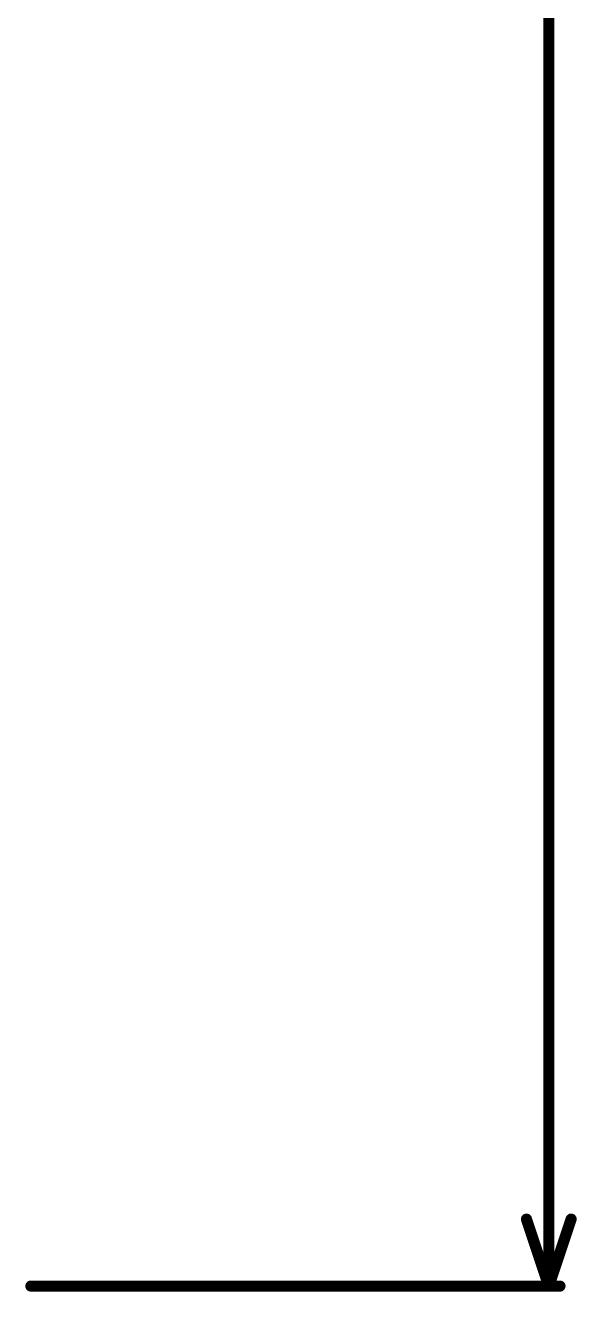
# Model space of a CAD drawing. Header units: inches. Extents: x 0 to 5359, y 0 to 5098.
# Drawn here: x 110.25 to 122.81, y -0.13 to 28.71 of the extents above; entities that cross this region are included whole.
import ezdxf

# ---------------------------------------------------------------- set-up
doc = ezdxf.new("R2010")
doc.units = ezdxf.units.IN
doc.layers.add('Dimension', color=6, linetype='Continuous')

msp = doc.modelspace()

# ---------------------------------------------------------------- linework, layer by layer
at = {"layer": 'Dimension'}
for points in [[(122.174, 0, 0.254, 0.254, 0), (122.174, 47.304, 0.254, 0.254, 0)], [(121.666, 1.524, 0.254, 0.254, 0), (122.174, 0, 0.254, 0.254, 0)], [(122.174, 0, 0.254, 0.254, 0), (122.682, 1.524, 0.254, 0.254, 0)], [(110.381, 0, 0.254, 0.254, 0), (122.428, 0, 0.254, 0.254, 0)]]:
    msp.add_lwpolyline(points, format="xyseb", dxfattribs=at)
for points in [[(121.603, 1.524, 0.127, 0.127, 1), (121.73, 1.524, 0.127, 0.127, 1)], [(122.618, 1.524, 0.127, 0.127, 1), (122.746, 1.524, 0.127, 0.127, 1)], [(110.317, 0, 0.127, 0.127, 1), (110.444, 0, 0.127, 0.127, 1)], [(122.111, 0, 0.127, 0.127, 1), (122.237, 0, 0.127, 0.127, 1)], [(122.111, 0, 0.127, 0.127, 1), (122.237, 0, 0.127, 0.127, 1)], [(122.111, 0, 0.127, 0.127, 1), (122.237, 0, 0.127, 0.127, 1)], [(122.365, 0, 0.127, 0.127, 1), (122.492, 0, 0.127, 0.127, 1)]]:
    msp.add_lwpolyline(points, format="xyseb", close=True, dxfattribs=at)

doc.saveas('drawing.dxf')
